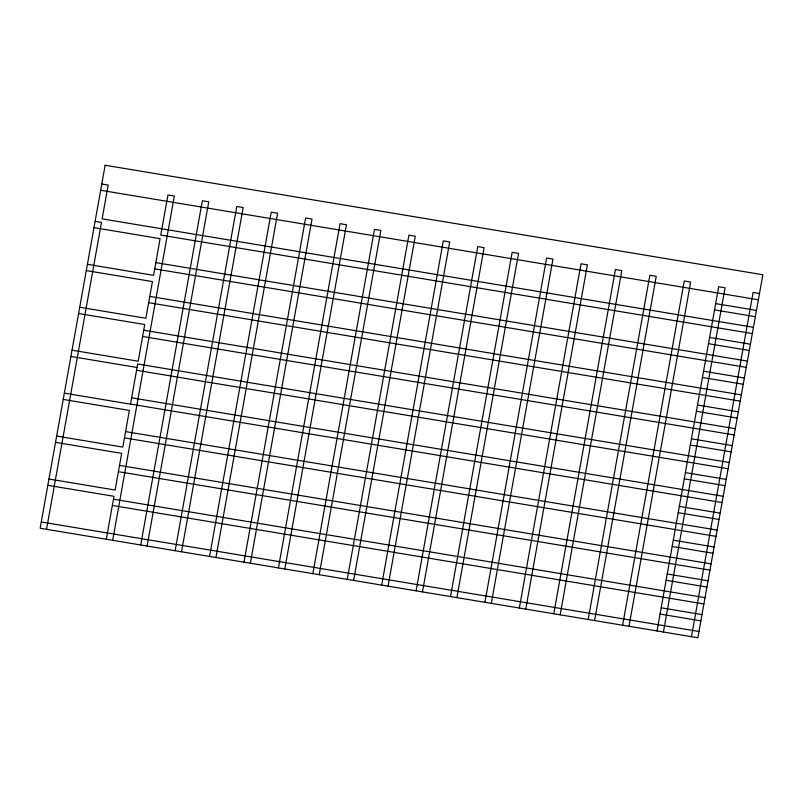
<?xml version="1.0" encoding="UTF-8"?>
<svg xmlns="http://www.w3.org/2000/svg" width="803" height="803" viewBox="0 0 803 803"><rect width="100%" height="100%" fill="white"/><g stroke="black" fill="none" stroke-linecap="round" stroke-linejoin="round"><path stroke-width="1.2" d="M46.534 529.307L101.489 222.431L95.105 221.367M106.297 539.255L113.986 496.314L47.839 485.303M112.681 540.319L174.331 196.083L167.947 195.019L160.771 235.078L752.321 333.576M140.726 544.986L202.366 200.75L208.75 201.814L147.11 546.05M175.144 550.717L236.785 206.481L243.168 207.545L181.528 551.781M209.563 556.449L271.213 212.213L277.587 213.277L215.947 557.513M243.982 562.18L305.632 217.944L312.016 219.008L250.365 563.244M278.41 567.912L340.05 223.676L346.434 224.74L284.794 568.976M312.829 573.643L374.469 229.407L380.853 230.471L319.213 574.707M347.247 579.375L408.898 235.138L415.281 236.202L353.631 580.439M381.676 585.106L443.316 240.87L449.7 241.934L388.06 586.17M416.095 590.837L477.735 246.601L484.119 247.665L422.478 591.901M450.513 596.569L512.153 252.333L518.537 253.397L456.897 597.633M484.932 602.3L546.582 258.064L552.966 259.128L491.316 603.364M519.36 608.032L581.001 263.796L587.384 264.86L525.744 609.096M553.779 613.763L615.419 269.527L621.803 270.591L560.163 614.827M588.197 619.494L649.848 275.258L656.232 276.322L594.581 620.558M622.626 625.226L684.266 280.99L690.65 282.054L629 626.29M657.045 630.957L718.685 286.721L725.069 287.785L663.429 632.021M691.463 636.689L753.104 292.453L759.487 293.517M101.79 184.007L108.174 185.071L102.122 218.868L753.435 327.313M100.676 190.271L758.373 299.78M715.664 303.614L756.466 310.41M714.54 309.888L755.342 316.683M93.981 227.63L160.128 238.652L153.564 275.329L87.417 264.307M709.611 337.411L750.414 344.206M708.487 343.684L749.289 350.479M155.842 262.611L747.382 361.109M154.718 268.885L746.268 367.372M703.558 371.207L744.361 378.002M86.292 270.581L152.44 281.592L145.875 318.269L79.728 307.258M702.434 377.48L743.237 384.276M149.79 296.407L741.34 394.905M148.665 302.681L740.215 401.169M697.506 405.013L738.308 411.798M696.382 411.277L737.184 418.072M78.604 313.521L144.751 324.532L138.186 361.209L72.029 350.198M143.737 330.204L735.287 428.702M142.613 336.477L734.163 434.965M691.453 438.809L732.256 445.605M690.329 445.073L731.131 451.868M729.234 462.498L137.684 364L130.498 404.16L64.34 393.139M70.915 356.462L137.062 367.483M136.56 370.273L728.11 468.761M685.401 472.606L726.203 479.401M684.276 478.869L725.079 485.664M131.632 397.806L723.182 496.294M130.508 404.07L722.058 502.568M63.216 399.412L129.373 410.423L122.799 447.1L56.652 436.089M679.348 506.402L720.15 513.197M678.224 512.665L719.026 519.461M125.579 431.602L717.129 530.09M124.455 437.866L716.005 536.364M673.295 540.198L714.098 546.994M55.527 442.353L121.685 453.364L115.11 490.041L48.963 479.03M672.171 546.462L712.974 553.257M119.527 465.399L711.077 563.887M118.402 471.662L709.952 570.16M667.243 573.994L708.045 580.79M666.119 580.258L706.921 587.053M113.474 499.195L705.024 597.683M112.35 505.458L703.9 603.956M661.19 607.791L701.993 614.586M660.066 614.054L700.878 620.849M41.274 521.98L698.971 631.489M105.153 165.247L40.15 528.244L697.847 637.753L762.85 274.756L105.153 165.247"/></g></svg>
